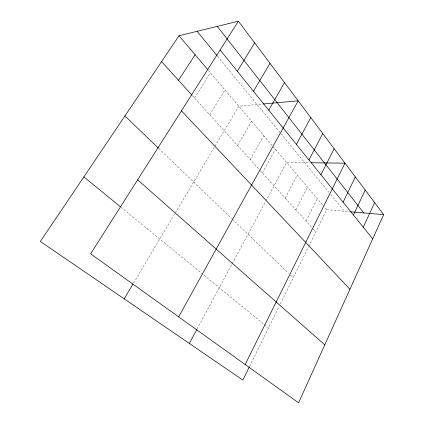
<?xml version="1.0" encoding="UTF-8"?>
<svg xmlns="http://www.w3.org/2000/svg" width="424" height="424" viewBox="0 0 424 424"><rect width="100%" height="100%" fill="white"/><g stroke="black" fill="none" stroke-linecap="round" stroke-linejoin="round"><path stroke-width="0.32" stroke-dasharray="2.12 1.59" d="M249.545 366.49L279.204 306.261M280.338 303.95L308.449 246.858M308.736 246.28L326.724 209.748L324.153 206.721M306.027 221.079L317.3 198.649M295.82 209.811L307.485 187.09M285.172 198.056L297.256 175.038M197.075 329.04L265.562 201.58M265.864 201.013L286.582 162.466L309.87 162.742M262.43 172.95L275.43 149.328M250.271 159.53L263.77 135.601M237.535 145.469L251.575 121.227M133.65 282.914L214.263 147.414M214.92 146.301L238.792 106.175L262.345 104.06M209.737 114.777L224.974 89.899M194.526 97.986L210.442 72.78M326.724 209.748L349.519 211.698M120.909 207.198L263.998 324.328M264.497 324.742L268.493 328.012M158.804 148.506L231.599 218.466M232.071 218.922L288.654 273.3M290.493 275.07L293.254 277.725M192.358 95.596L259.822 170.072M260.257 170.554L312.843 228.6M313.267 229.071L315.822 231.891M208.317 70.278L323.724 206.218M217.491 56.191L329.051 192.464M330.672 194.441L344.442 211.263"/><path stroke-width="0.64" d="M383.641 214.618L298.607 402.8L90.641 253.833L238.373 21.2L383.641 214.618L350.155 211.756M363.273 227.195L374.625 202.614M353.42 214.994L365.197 190.063M343.096 202.216L355.328 176.925M249.254 367.083L242.851 380.089L40.36 241.442L179.008 35.754L238.373 21.2M245.178 364.529L344.993 163.161L311.168 162.758M320.915 174.752L334.149 148.723M308.969 159.965L322.765 133.56M189.332 343.445L196.763 329.618M296.403 144.404L310.792 117.623M178.663 316.882L298.189 100.843L263.002 104.002M268.747 110.16L284.488 82.6M253.488 91.271L269.998 63.309M124.179 298.835L132.972 284.054M237.308 71.232L254.654 42.877M178.493 80.295L195.141 54.754M83.878 176.882L120.4 206.774M137.641 179.824L324.795 344.844M124.942 115.964L158.327 148.05M181.456 110.828L349.922 289.237M161.576 61.613L191.924 95.119M179.008 35.754L207.893 69.775M197.123 31.312L217.077 55.687M220.114 49.953L372.691 238.855M217.247 26.378L363.76 212.917"/></g></svg>
